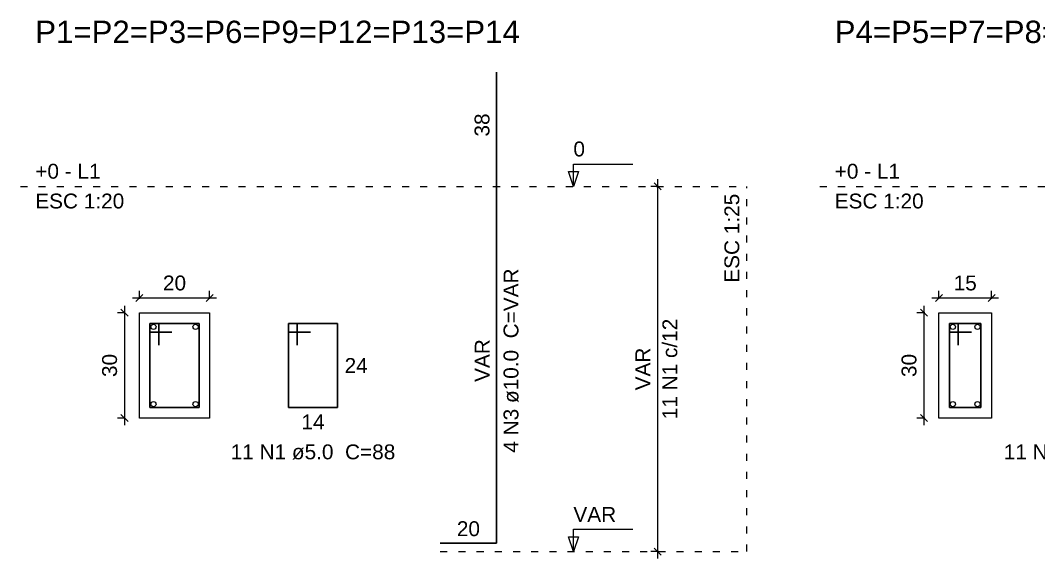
# Model space of a CAD drawing. Header units: millimetres. Extents: x 0 to 619, y -40 to 53.
# Drawn here: x 254.03 to 268.52, y 16.27 to 23.94 of the extents above; entities that cross this region are included whole.
import ezdxf

# ---------------------------------------------------------------- set-up
doc = ezdxf.new("R2010")
doc.units = ezdxf.units.MM
doc.linetypes.add('DOT2', pattern=[3.175, 0, -3.175])
for name, color, linetype, lineweight in [('DT-Barras na forma', 2, 'Continuous', 30), ('DT-Barras no corte', 5, 'Continuous', 5), ('DT-Barras rebatidas', 2, 'Continuous', 30), ('DT-Cotas', 9, 'Continuous', 5), ('DT-Forma', 5, 'Continuous', 5), ('DT-Pontilhado', 9, 'DOT2', 5), ('DT-Textos', 7, 'Continuous', 5), ('DT-Título', 3, 'Continuous', 20)]:
    doc.layers.add(name, color=color, linetype=linetype, lineweight=lineweight)
doc.styles.add('Arial', font='arial.ttf')
doc.styles.get("Standard").update_dxf_attribs({"font": 'arial.ttf'})
doc.dimstyles.new('UM_20.000000', dxfattribs={"dimtxt": 0.18, "dimasz": 0.1, "dimexe": 0.1, "dimexo": 0.2, "dimgap": 0, "dimtad": 1, "dimtih": 1, "dimtoh": 1, "dimdec": 1, "dimlfac": 20, "dimzin": 0, "dimdsep": 46, "dimtxsty": 'Standard', "dimblk": 'CLOSED', "dimblk1": 'CLOSED', "dimblk2": 'CLOSED', "dimcen": 0.09, "dimdle": 0.1, "dimadec": 1, "dimazin": 2, "dimtfac": 1, "dimtdec": 4, "dimtofl": 0, "dimtmove": 0, "dimatfit": 3, "dimldrblk": 'CLOSED', "dimfxl": 1, "dimtolj": 1, "dimarcsym": 0})
doc.dimstyles.new('UM_25.000000', dxfattribs={"dimtxt": 0.18, "dimasz": 0.1, "dimexe": 0.1, "dimexo": 0.2, "dimgap": 0, "dimtad": 1, "dimtih": 1, "dimtoh": 1, "dimdec": 1, "dimlfac": 25, "dimzin": 0, "dimdsep": 46, "dimtxsty": 'Standard', "dimblk": 'CLOSED', "dimblk1": 'CLOSED', "dimblk2": 'CLOSED', "dimcen": 0.09, "dimdle": 0.1, "dimadec": 1, "dimazin": 2, "dimtfac": 1, "dimtdec": 4, "dimtofl": 0, "dimtmove": 0, "dimatfit": 3, "dimldrblk": 'CLOSED', "dimfxl": 1, "dimtolj": 1, "dimarcsym": 0})

# ---------------------------------------------------------------- blocks, each defined once
blk = doc.blocks.new('_OBLIQUE')
at = {"color": 0, "linetype": 'ByBlock', "lineweight": -2}
blk.add_line((-0.5, -0.5), (0.5, 0.5), dxfattribs=at)
blk = doc.blocks.new('*D135')
at = {"layer": 'Defpoints', "color": 0, "transparency": 16777216}
for p in [(255.723, 19.775), (255.511, 18.275), (255.723, 18.275)]:
    blk.add_point(p, dxfattribs=at)
at = {"layer": 'DT-Cotas', "color": 0, "lineweight": -2, "transparency": 16777216}
for p, q in [((255.511, 19.875), (255.511, 18.175)), ((255.523, 19.775), (255.411, 19.775)), ((255.523, 18.275), (255.411, 18.275))]:
    blk.add_line(p, q, dxfattribs=at)
at = {"layer": 'DT-Cotas', "color": 0, "lineweight": -2, "transparency": 16777216, "xscale": 0.1, "yscale": 0.1, "zscale": 0.1}
for p, rotation in [((255.511, 19.775), 90), ((255.511, 18.275), 270)]:
    blk.add_blockref('_OBLIQUE', p, dxfattribs=dict(at, rotation=rotation))
at = {"layer": 'DT-Cotas', "transparency": 16777216, "insert": (255.3, 19.025), "char_height": 0.2118, "attachment_point": 5, "rotation": 90, "style": 'Arial'}
blk.add_mtext('\\A1;30', dxfattribs=at)
blk = doc.blocks.new('*D136')
at = {"layer": 'Defpoints', "color": 0, "transparency": 16777216}
for p in [(256.723, 19.986), (255.723, 19.775), (256.723, 19.775)]:
    blk.add_point(p, dxfattribs=at)
at = {"layer": 'DT-Cotas', "color": 0, "lineweight": -2, "transparency": 16777216}
for p, q in [((255.723, 19.975), (255.723, 20.086)), ((256.723, 19.975), (256.723, 20.086)), ((255.623, 19.986), (256.823, 19.986))]:
    blk.add_line(p, q, dxfattribs=at)
at = {"layer": 'DT-Cotas', "color": 0, "lineweight": -2, "transparency": 16777216, "xscale": 0.1, "yscale": 0.1, "zscale": 0.1, "rotation": 180}
blk.add_blockref('_OBLIQUE', (255.723, 19.986), dxfattribs=at)
at = {"layer": 'DT-Cotas', "color": 0, "lineweight": -2, "transparency": 16777216, "xscale": 0.1, "yscale": 0.1, "zscale": 0.1}
blk.add_blockref('_OBLIQUE', (256.723, 19.986), dxfattribs=at)
at = {"layer": 'DT-Cotas', "transparency": 16777216, "insert": (256.223, 20.198), "char_height": 0.2118, "attachment_point": 5, "rotation": 0.0057, "style": 'Arial'}
blk.add_mtext('\\A1;20', dxfattribs=at)
blk = doc.blocks.new('*D137')
at = {"layer": 'Defpoints', "color": 0, "transparency": 16777216}
for p in [(263.101, 21.575), (263.313, 21.575), (263.313, 16.375)]:
    blk.add_point(p, dxfattribs=at)
at = {"layer": 'DT-Cotas', "color": 0, "lineweight": -2, "transparency": 16777216}
for p, q in [((263.101, 16.275), (263.101, 21.675)), ((263.113, 21.575), (263.001, 21.575)), ((263.113, 16.375), (263.001, 16.375))]:
    blk.add_line(p, q, dxfattribs=at)
at = {"layer": 'DT-Cotas', "color": 0, "lineweight": -2, "transparency": 16777216, "xscale": 0.1, "yscale": 0.1, "zscale": 0.1}
for p, rotation in [((263.101, 21.575), 90), ((263.101, 16.375), 270)]:
    blk.add_blockref('_OBLIQUE', p, dxfattribs=dict(at, rotation=rotation))
at = {"layer": 'DT-Cotas', "transparency": 16777216, "insert": (262.889, 18.975), "char_height": 0.2118, "attachment_point": 5, "rotation": 90, "style": 'Arial'}
blk.add_mtext('\\A1;VAR', dxfattribs=at)
blk = doc.blocks.new('*D138')
at = {"layer": 'Defpoints', "color": 0, "transparency": 16777216}
for p in [(267.103, 19.775), (266.891, 18.275), (267.103, 18.275)]:
    blk.add_point(p, dxfattribs=at)
at = {"layer": 'DT-Cotas', "color": 0, "lineweight": -2, "transparency": 16777216}
for p, q in [((266.891, 19.875), (266.891, 18.175)), ((266.903, 19.775), (266.791, 19.775)), ((266.903, 18.275), (266.791, 18.275))]:
    blk.add_line(p, q, dxfattribs=at)
at = {"layer": 'DT-Cotas', "color": 0, "lineweight": -2, "transparency": 16777216, "xscale": 0.1, "yscale": 0.1, "zscale": 0.1}
for p, rotation in [((266.891, 19.775), 90), ((266.891, 18.275), 270)]:
    blk.add_blockref('_OBLIQUE', p, dxfattribs=dict(at, rotation=rotation))
at = {"layer": 'DT-Cotas', "transparency": 16777216, "insert": (266.679, 19.025), "char_height": 0.2118, "attachment_point": 5, "rotation": 90, "style": 'Arial'}
blk.add_mtext('\\A1;30', dxfattribs=at)
blk = doc.blocks.new('*D139')
at = {"layer": 'Defpoints', "color": 0, "transparency": 16777216}
for p in [(267.853, 19.986), (267.103, 19.775), (267.853, 19.775)]:
    blk.add_point(p, dxfattribs=at)
at = {"layer": 'DT-Cotas', "color": 0, "lineweight": -2, "transparency": 16777216}
for p, q in [((267.103, 19.975), (267.103, 20.086)), ((267.853, 19.975), (267.853, 20.086)), ((267.003, 19.986), (267.953, 19.986))]:
    blk.add_line(p, q, dxfattribs=at)
at = {"layer": 'DT-Cotas', "color": 0, "lineweight": -2, "transparency": 16777216, "xscale": 0.1, "yscale": 0.1, "zscale": 0.1, "rotation": 180}
blk.add_blockref('_OBLIQUE', (267.103, 19.986), dxfattribs=at)
at = {"layer": 'DT-Cotas', "color": 0, "lineweight": -2, "transparency": 16777216, "xscale": 0.1, "yscale": 0.1, "zscale": 0.1}
blk.add_blockref('_OBLIQUE', (267.853, 19.986), dxfattribs=at)
at = {"layer": 'DT-Cotas', "transparency": 16777216, "insert": (267.478, 20.198), "char_height": 0.2118, "attachment_point": 5, "rotation": 0.0057, "style": 'Arial'}
blk.add_mtext('\\A1;15', dxfattribs=at)

msp = doc.modelspace()

# ---------------------------------------------------------------- linework, layer by layer
at = {"layer": 'DT-Barras na forma'}
for p, q in [((255.9983, 19.6246), (255.8733, 19.6246)), ((255.8733, 19.6246), (255.8733, 18.4246)), ((256.5733, 19.6246), (255.8733, 19.6246)), ((255.8733, 19.6246), (255.8733, 19.4996)), ((255.9983, 19.3121), (255.9983, 19.6246)), ((256.5733, 18.4246), (256.5733, 19.6246)), ((267.3778, 19.6246), (267.2528, 19.6246)), ((267.2528, 19.6246), (267.2528, 18.4246)), ((267.7028, 19.6246), (267.2528, 19.6246)), ((267.2528, 19.6246), (267.2528, 19.4996)), ((267.3778, 19.3121), (267.3778, 19.6246)), ((267.7028, 18.4246), (267.7028, 19.6246)), ((255.8733, 19.4996), (256.1858, 19.4996)), ((267.2528, 19.4996), (267.5653, 19.4996)), ((255.8733, 18.4246), (256.5733, 18.4246)), ((267.2528, 18.4246), (267.7028, 18.4246))]:
    msp.add_line(p, q, dxfattribs=at)
at = {"layer": 'DT-Barras no corte'}
for centre in [(255.9233, 19.5746), (256.5233, 19.5746), (267.3028, 19.5746), (267.6528, 19.5746), (255.9233, 18.4746), (256.5233, 18.4746), (267.3028, 18.4746), (267.6528, 18.4746)]:
    msp.add_circle(centre, 0.0375, dxfattribs=at)
at = {"layer": 'DT-Barras rebatidas'}
for p, q in [((260.8063, 21.6949), (260.8063, 23.2017)), ((260.8063, 16.4949), (260.8063, 21.6949)), ((257.9691, 19.6246), (257.8441, 19.6246)), ((257.8441, 19.6246), (257.8441, 18.4246)), ((258.5441, 19.6246), (257.8441, 19.6246)), ((257.8441, 19.6246), (257.8441, 19.4996)), ((257.9691, 19.3121), (257.9691, 19.6246)), ((258.5441, 18.4246), (258.5441, 19.6246)), ((257.8441, 19.4996), (258.1566, 19.4996)), ((257.8441, 18.4246), (258.5441, 18.4246)), ((260.0063, 16.4949), (260.8063, 16.4949))]:
    msp.add_line(p, q, dxfattribs=at)
at = {"layer": 'DT-Forma'}
for points in [[(255.7233, 18.2746), (255.7233, 19.7746), (256.7233, 19.7746), (256.7233, 18.2746), (255.7233, 18.2746)], [(267.1028, 18.2746), (267.1028, 19.7746), (267.8528, 19.7746), (267.8528, 18.2746), (267.1028, 18.2746)]]:
    msp.add_lwpolyline(points, close=True, dxfattribs=at)
at = {"layer": 'DT-Pontilhado', "ltscale": 0.05}
for p, q in [((254.0289, 21.5749), (264.3716, 21.5749)), ((264.3716, 16.3749), (264.3716, 21.5749)), ((265.4084, 21.5749), (275.3761, 21.5749)), ((260.0063, 16.3749), (264.3716, 16.3749))]:
    msp.add_line(p, q, dxfattribs=at)
at = {"layer": 'DT-Textos'}
for points in [[(261.9006, 21.5749), (261.9006, 21.8926), (262.7478, 21.8926)], [(261.9006, 16.3749), (261.9006, 16.6926), (262.7478, 16.6926)]]:
    msp.add_lwpolyline(points, dxfattribs=at)
for points in [[(261.9712, 21.7867), (261.9006, 21.5749), (261.83, 21.7867), (261.9712, 21.7867)], [(261.9712, 16.5867), (261.9006, 16.3749), (261.83, 16.5867), (261.9712, 16.5867)]]:
    msp.add_lwpolyline(points, close=True, dxfattribs=at)

# ---------------------------------------------------------------- texts
at = {"layer": 'DT-Barras na forma', "color": 7, "insert": (263.3825, 18.9749), "char_height": 0.2118, "width": 2.5416, "attachment_point": 8, "rotation": 90.00021, "line_spacing_factor": 0.9, "style": 'Arial'}
msp.add_mtext('11 N1 c/12', dxfattribs=at)
at = {"layer": 'DT-Barras rebatidas', "color": 7, "char_height": 0.2118, "attachment_point": 8, "rotation": 90.00021, "line_spacing_factor": 0.9, "style": 'Arial'}
for s, insert, width in [('38', (260.709, 22.4483), 0.90832), ('4 N3 ø10.0  C=VAR', (261.1242, 19.0944), 4.32072), ('VAR', (260.709, 19.0949), 1.16248)]:
    msp.add_mtext(s, dxfattribs=dict(at, insert=insert, width=width))
at = {"layer": 'DT-Barras rebatidas', "color": 7, "char_height": 0.2118, "line_spacing_factor": 0.9, "style": 'Arial'}
for s, insert, width, attachment_point in [('24', (258.6442, 19.1305), 0.90832, 1), ('14', (258.1941, 18.3273), 0.90832, 2), ('11 N1 ø5.0  C=88', (258.1941, 17.6833), 4.06656, 8), ('11 N2 ø5.0  C=78', (269.1986, 17.6833), 4.06656, 8), ('20', (260.4063, 16.5922), 0.90832, 8)]:
    msp.add_mtext(s, dxfattribs=dict(at, insert=insert, width=width, attachment_point=attachment_point))
at = {"layer": 'DT-Textos', "char_height": 0.2118, "attachment_point": 7, "line_spacing_factor": 0.798, "style": 'Arial'}
for s, insert, width in [('0', (261.9011, 21.9983), 0.25416), ('+0 - L1', (254.2411, 21.6813), 1.77912), ('+0 - L1', (265.6206, 21.6813), 1.77912), ('ESC 1:20', (254.2411, 21.2573), 2.03328), ('ESC 1:20', (265.6206, 21.2573), 2.03328), ('VAR', (261.9011, 16.7983), 0.76248)]:
    msp.add_mtext(s, dxfattribs=dict(at, insert=insert, width=width))
at = {"layer": 'DT-Textos', "insert": (264.2652, 21.4694), "char_height": 0.2118, "width": 2.03328, "attachment_point": 9, "rotation": 90.00021, "line_spacing_factor": 0.798, "style": 'Arial'}
msp.add_mtext('ESC 1:25', dxfattribs=at)
at = {"layer": 'DT-Título', "char_height": 0.3177, "attachment_point": 7, "line_spacing_factor": 0.798, "style": 'Arial'}
for s, insert, width in [('P1=P2=P3=P6=P9=P12=P13=P14', (254.2411, 23.6113), 9.91224), ('P4=P5=P7=P8=P10=P11', (265.6206, 23.6113), 7.24356)]:
    msp.add_mtext(s, dxfattribs=dict(at, insert=insert, width=width))

# ---------------------------------------------------------------- dimensions: what is measured, and where the dimension line sits
at = {"layer": 'DT-Cotas'}
dim = msp.add_linear_dim(base=(263.1008, 21.5749), p1=(263.3126, 16.3749), p2=(263.3126, 21.5749), angle=90, text='VAR', dimstyle='UM_25.000000', override={"dimtxt": 0.2118, "dimasz": 0.1, "dimexe": 0.1, "dimexo": 0.2, "dimtad": 1, "dimtih": 0, "dimtoh": 0, "dimdec": 1, "dimlfac": 25, "dimzin": 8, "dimtxsty": 'Arial', "dimblk": 'OBLIQUE', "dimblk1": 'OBLIQUE', "dimblk2": 'OBLIQUE', "dimsah": 1, "dimdle": 0.1, "dimse1": 0, "dimse2": 0, "dimclrt": 256, "dimadec": 1, "dimazin": 3, "dimtmove": 2, "dimldrblk": 'OBLIQUE'}, dxfattribs=at)
dim.commit()
dim.dimension.update_dxf_attribs({"geometry": '*D137', "text_midpoint": (262.889, 18.9749), "dimtype": 160, "text_rotation": 90})
for base, p1, p2, picture, middle in [((256.7233, 19.9864), (255.7233, 19.7746), (256.7233, 19.7746), '*D136', (256.2233, 20.1982)), ((267.8528, 19.9864), (267.1028, 19.7746), (267.8528, 19.7746), '*D139', (267.4778, 20.1982))]:
    dim = msp.add_linear_dim(base=base, p1=p1, p2=p2, dimstyle='UM_20.000000', override={"dimtxt": 0.2118, "dimasz": 0.1, "dimexe": 0.1, "dimexo": 0.2, "dimtad": 1, "dimtih": 0, "dimtoh": 0, "dimdec": 1, "dimlfac": 20, "dimzin": 8, "dimtxsty": 'Arial', "dimblk": 'OBLIQUE', "dimblk1": 'OBLIQUE', "dimblk2": 'OBLIQUE', "dimsah": 1, "dimdle": 0.1, "dimse1": 0, "dimse2": 0, "dimclrt": 256, "dimadec": 1, "dimazin": 3, "dimtmove": 2, "dimldrblk": 'OBLIQUE'}, dxfattribs=at)
    dim.commit()
    dim.dimension.update_dxf_attribs({"geometry": picture, "text_midpoint": middle, "dimtype": 160, "text_rotation": 0.00573})
for base, p1, p2, picture, middle in [((255.5115, 18.2746), (255.7233, 19.7746), (255.7233, 18.2746), '*D135', (255.2997, 19.0246)), ((266.891, 18.2746), (267.1028, 19.7746), (267.1028, 18.2746), '*D138', (266.6792, 19.0246))]:
    dim = msp.add_linear_dim(base=base, p1=p1, p2=p2, angle=90, dimstyle='UM_20.000000', override={"dimtxt": 0.2118, "dimasz": 0.1, "dimexe": 0.1, "dimexo": 0.2, "dimtad": 1, "dimtih": 0, "dimtoh": 0, "dimdec": 1, "dimlfac": 20, "dimzin": 8, "dimtxsty": 'Arial', "dimblk": 'OBLIQUE', "dimblk1": 'OBLIQUE', "dimblk2": 'OBLIQUE', "dimsah": 1, "dimdle": 0.1, "dimse1": 0, "dimse2": 0, "dimclrt": 256, "dimadec": 1, "dimazin": 3, "dimtmove": 2, "dimldrblk": 'OBLIQUE'}, dxfattribs=at)
    dim.commit()
    dim.dimension.update_dxf_attribs({"geometry": picture, "text_midpoint": middle, "dimtype": 160, "text_rotation": 90})

doc.saveas('drawing.dxf')
